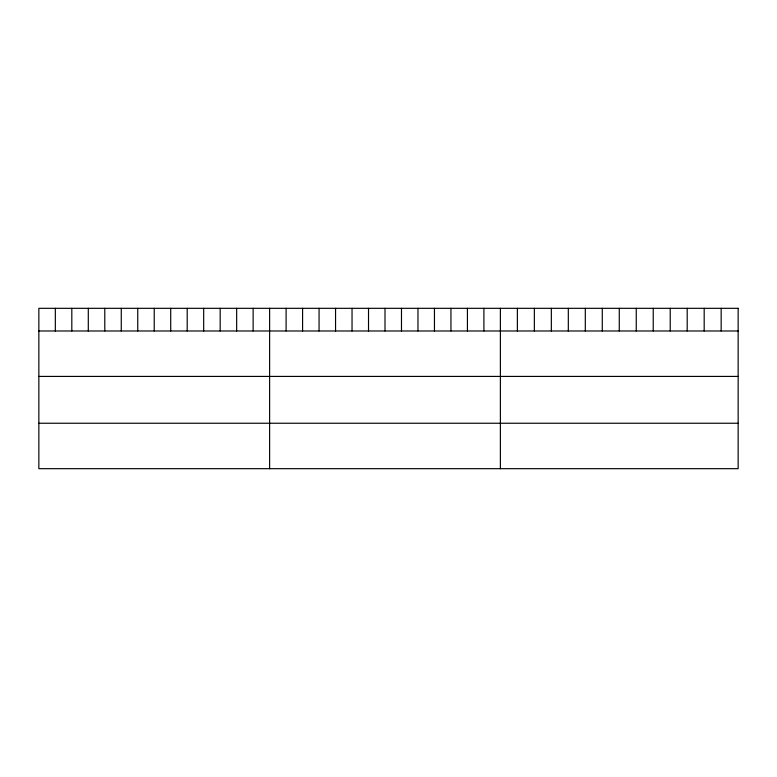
<?xml version="1.0" encoding="UTF-8"?>
<svg xmlns="http://www.w3.org/2000/svg" width="777" height="777" viewBox="0 0 777 777"><rect width="100%" height="100%" fill="white"/><g stroke="black" fill="none" stroke-linecap="round" stroke-linejoin="round"><path stroke-width="1.17" d="M38.85 330.983L738.15 330.983M38.85 376.418L738.15 376.418M38.85 423.242L738.15 423.242M721.163 308.323L721.163 330.983M704.185 308.323L704.185 330.983M687.198 308.323L687.198 330.983M670.221 308.323L670.221 330.983M653.234 308.323L653.234 330.983M636.256 308.323L636.256 330.983M619.269 308.323L619.269 330.983M602.282 308.323L602.282 330.983M585.304 308.323L585.304 330.983M568.317 308.323L568.317 330.983M551.34 308.323L551.34 330.983M534.353 308.323L534.353 330.983M517.375 308.323L517.375 330.983M500.388 308.323L500.388 468.677M483.906 308.323L483.906 330.983M467.424 308.323L467.424 330.983M450.942 308.323L450.942 330.983M434.45 308.323L434.45 330.983M417.968 308.323L417.968 330.983M401.486 308.323L401.486 330.983M385.003 308.323L385.003 330.983M368.521 308.323L368.521 330.983M352.039 308.323L352.039 330.983M335.557 308.323L335.557 330.983M319.065 308.323L319.065 330.983M302.583 308.323L302.583 330.983M286.101 308.323L286.101 330.983M269.619 308.323L269.619 468.677M253.137 308.323L253.137 330.983M236.655 308.323L236.655 330.983M220.173 308.323L220.173 330.983M203.681 308.323L203.681 330.983M187.199 308.323L187.199 330.983M170.717 308.323L170.717 330.983M154.234 308.323L154.234 330.983M137.752 308.323L137.752 330.983M121.27 308.323L121.27 330.983M104.788 308.323L104.788 330.983M88.296 308.323L88.296 330.983M71.814 308.323L71.814 330.983M55.332 308.323L55.332 330.983M738.15 308.323L38.85 308.323L38.85 468.677L738.15 468.677L738.15 308.323"/></g></svg>
